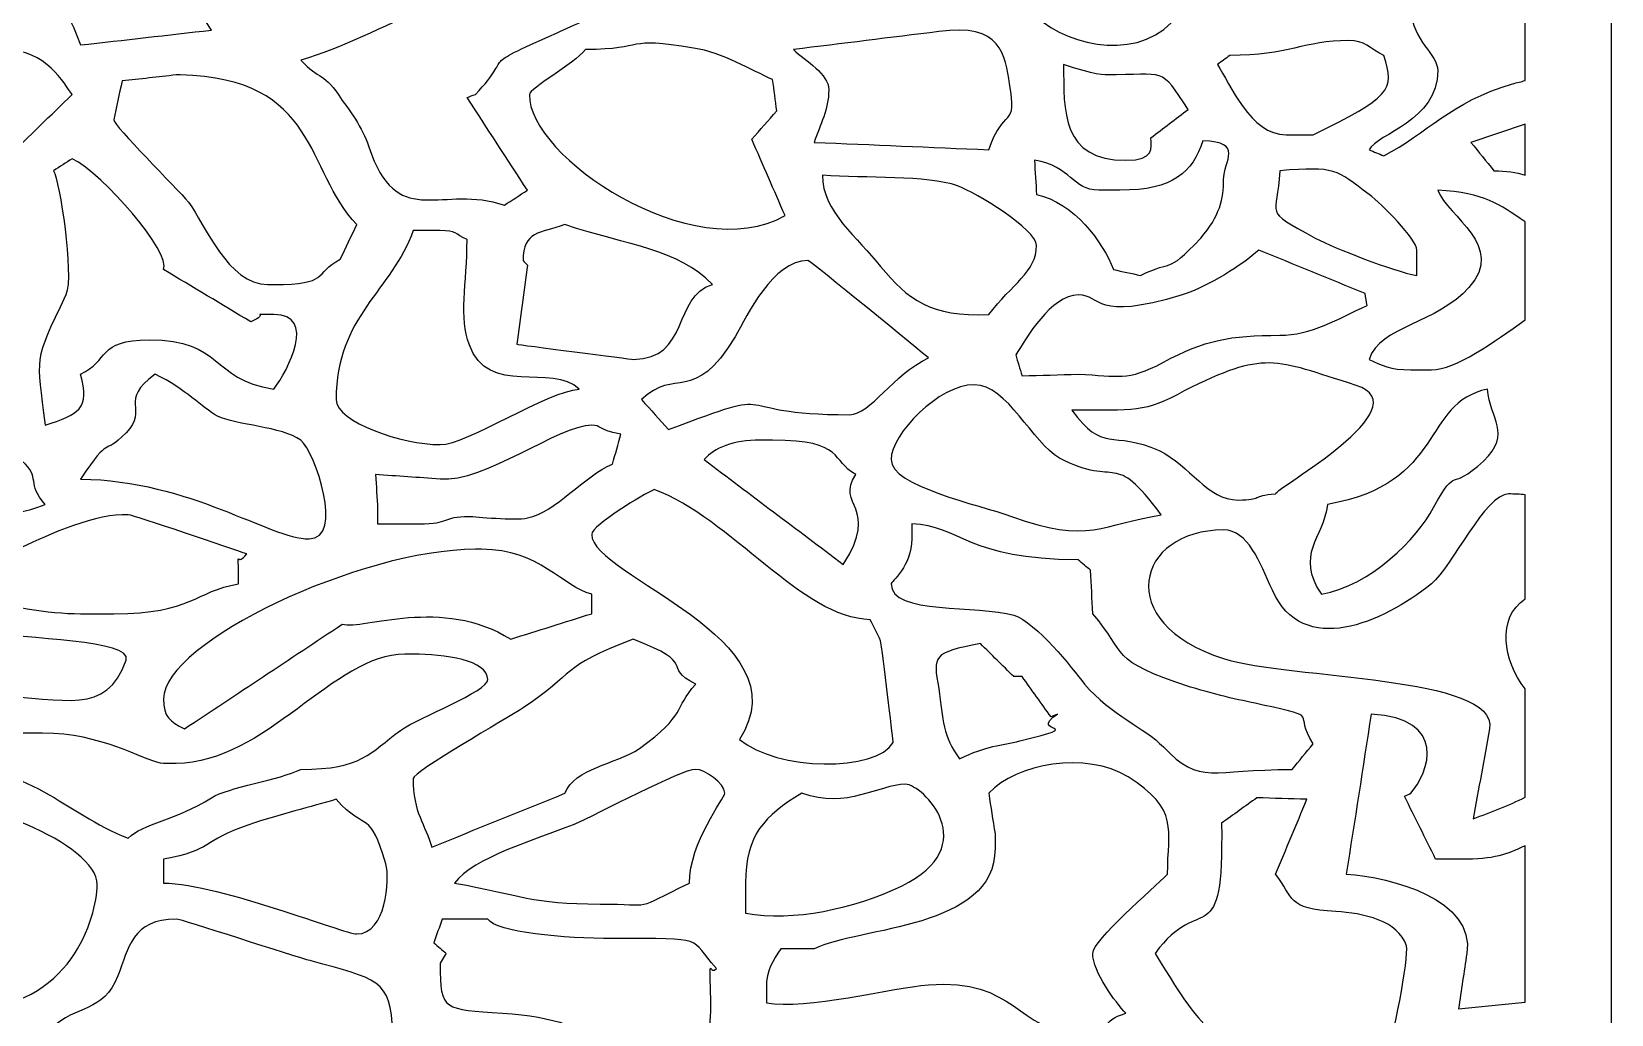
# Model space of a CAD drawing. Header units: millimetres. Extents: x 0 to 80.2, y 0 to 33.9.
# Drawn here: x 66.33 to 80.2, y 15 to 23.63 of the extents above; entities that cross this region are included whole.
import ezdxf

# ---------------------------------------------------------------- set-up
doc = ezdxf.new("R2010")
doc.units = ezdxf.units.MM
doc.layers.add('Layer 1', color=7, linetype='Continuous')

msp = doc.modelspace()

# ---------------------------------------------------------------- linework, layer by layer
at = {"layer": 'Layer 1', "color": 250, "lineweight": 20}
msp.add_lwpolyline([(54.8, 0), (80.2, 0), (80.2, 33.867), (54.8, 33.867), (54.8, 0)], close=True, dxfattribs=at)
at = {"layer": 'Layer 1', "color": 250}
for points, knots in [([(54.8, 33.867), (54.8, 33.867), (80.2, 33.867), (80.2, 33.867), (80.2, 33.867), (80.2, 0), (80.2, 0), (80.2, 0), (54.8, 0), (54.8, 0), (54.8, 0), (54.8, 33.867), (54.8, 33.867)], [0, 0, 0, 0, 0.25, 0.25, 0.25, 0.5, 0.5, 0.5, 0.75, 0.75, 0.75, 1, 1, 1, 1]), ([(66.763, 23.51), (66.599, 23.983), (66.398, 23.956), (66.635, 24.508), (66.744, 24.731), (67.164, 25.178), (67.547, 25.178), (67.93, 25.178), (67.693, 24.639), (67.693, 24.416), (67.693, 24.114), (67.638, 24.061), (67.912, 23.641), (67.529, 23.597), (67.146, 23.553), (66.763, 23.51)], [0, 0, 0, 0, 0.2, 0.2, 0.2, 0.4, 0.4, 0.4, 0.6, 0.6, 0.6, 0.8, 0.8, 0.8, 1, 1, 1, 1]), ([(74.552, 25.126), (74.949, 25.126), (75.449, 24.852), (75.843, 24.682), (76.244, 24.509), (76.707, 24.08), (76.34, 23.707), (75.994, 23.352), (75.355, 23.523), (75.1, 23.812), (75.1, 24.666), (74.115, 24.403), (73.932, 24.955), (73.956, 24.985), (73.981, 25.016), (74.005, 25.047), (74.261, 25.06), (74.315, 25.126), (74.552, 25.126)], [0, 0, 0, 0, 0.166667, 0.166667, 0.166667, 0.333333, 0.333333, 0.333333, 0.5, 0.5, 0.5, 0.666667, 0.666667, 0.666667, 0.833333, 0.833333, 0.833333, 1, 1, 1, 1]), ([(68.696, 23.378), (69.426, 23.588), (70.101, 24.127), (70.959, 24.127), (71.068, 24.127), (71.287, 23.943), (71.305, 23.851), (71.305, 23.759), (71.105, 23.693), (70.94, 23.615), (70.211, 23.286), (70.594, 23.457), (70.229, 23.076), (70.205, 23.067), (70.18, 23.058), (70.156, 23.05), (70.332, 22.778), (70.509, 22.507), (70.685, 22.235), (70.618, 22.191), (70.551, 22.147), (70.484, 22.104), (69.937, 22.288), (69.572, 21.893), (69.317, 22.55), (69.262, 22.734), (69.171, 22.879), (69.061, 23.023), (68.897, 23.286), (68.861, 23.194), (68.696, 23.378)], [0, 0, 0, 0, 0.1, 0.1, 0.1, 0.2, 0.2, 0.2, 0.3, 0.3, 0.3, 0.4, 0.4, 0.4, 0.5, 0.5, 0.5, 0.6, 0.6, 0.6, 0.7, 0.7, 0.7, 0.8, 0.8, 0.8, 0.9, 0.9, 0.9, 1, 1, 1, 1]), ([(79.442, 23.8), (79.442, 23.8), (79.442, 23.197), (79.442, 23.197), (79.409, 23.189), (79.373, 23.18), (79.332, 23.168), (78.785, 23.01), (78.584, 22.734), (78.201, 22.537), (78.158, 22.555), (78.116, 22.572), (78.073, 22.59), (78.146, 22.734), (78.675, 22.839), (78.675, 23.286), (78.675, 23.431), (78.456, 23.536), (78.438, 23.825), (78.438, 23.825), (79.442, 23.8), (79.442, 23.8)], [0, 0, 0, 0, 0.142857, 0.142857, 0.142857, 0.285714, 0.285714, 0.285714, 0.428571, 0.428571, 0.428571, 0.571429, 0.571429, 0.571429, 0.714286, 0.714286, 0.714286, 0.857143, 0.857143, 0.857143, 1, 1, 1, 1]), ([(71.196, 23.47), (71.743, 23.47), (71.524, 23.588), (72.144, 23.483), (72.4, 23.444), (72.655, 23.286), (72.838, 23.207), (72.85, 23.115), (72.862, 23.023), (72.874, 22.931), (72.801, 22.848), (72.728, 22.765), (72.655, 22.682), (72.752, 22.458), (72.85, 22.235), (72.947, 22.012), (72.141, 21.555), (70.686, 22.531), (70.703, 23.076), (70.703, 23.128), (71.086, 23.339), (71.196, 23.47)], [0, 0, 0, 0, 0.142857, 0.142857, 0.142857, 0.285714, 0.285714, 0.285714, 0.428571, 0.428571, 0.428571, 0.571429, 0.571429, 0.571429, 0.714286, 0.714286, 0.714286, 0.857143, 0.857143, 0.857143, 1, 1, 1, 1]), ([(74.297, 23.628), (74.844, 23.707), (74.881, 23.418), (74.917, 23.168), (74.99, 22.774), (74.863, 22.971), (74.735, 22.59), (74.224, 22.612), (73.713, 22.634), (73.202, 22.655), (73.257, 22.813), (73.33, 22.945), (73.33, 23.115), (73.33, 23.26), (73.129, 23.365), (73.02, 23.47), (73.446, 23.523), (73.871, 23.575), (74.297, 23.628)], [0, 0, 0, 0, 0.166667, 0.166667, 0.166667, 0.333333, 0.333333, 0.333333, 0.5, 0.5, 0.5, 0.666667, 0.666667, 0.666667, 0.833333, 0.833333, 0.833333, 1, 1, 1, 1]), ([(65.303, 22.104), (65.303, 22.248), (65.467, 22.603), (65.577, 22.813), (65.723, 23.102), (65.577, 23.47), (66.088, 23.47), (66.471, 23.47), (66.617, 23.168), (66.69, 23.076), (66.501, 22.892), (66.313, 22.708), (66.124, 22.524), (66.087, 22.058), (66.139, 21.864), (66.197, 21.447), (66.142, 21.447), (65.978, 21.355), (65.905, 21.355), (65.358, 21.355), (65.303, 21.815), (65.303, 22.064), (65.303, 22.077), (65.303, 22.091), (65.303, 22.104)], [0, 0, 0, 0, 0.125, 0.125, 0.125, 0.25, 0.25, 0.25, 0.375, 0.375, 0.375, 0.5, 0.5, 0.5, 0.625, 0.625, 0.625, 0.75, 0.75, 0.75, 0.875, 0.875, 0.875, 1, 1, 1, 1]), ([(76.851, 23.418), (77.362, 23.418), (77.508, 23.549), (77.891, 23.549), (78.037, 23.549), (78.073, 23.483), (78.201, 23.418), (78.305, 23.11), (78.255, 23.052), (77.581, 22.721), (77.502, 22.721), (77.423, 22.721), (77.344, 22.721), (77.033, 22.721), (76.851, 23.168), (76.742, 23.339), (76.778, 23.365), (76.814, 23.391), (76.851, 23.418)], [0, 0, 0, 0, 0.166667, 0.166667, 0.166667, 0.333333, 0.333333, 0.333333, 0.5, 0.5, 0.5, 0.666667, 0.666667, 0.666667, 0.833333, 0.833333, 0.833333, 1, 1, 1, 1]), ([(75.939, 22.498), (75.373, 22.498), (75.392, 22.931), (75.392, 23.339), (75.465, 23.312), (75.683, 23.247), (75.756, 23.247), (76.304, 23.247), (76.231, 23.326), (76.486, 22.945), (76.377, 22.861), (76.267, 22.778), (76.158, 22.695), (76.158, 22.603), (76.194, 22.498), (75.939, 22.498)], [0, 0, 0, 0, 0.2, 0.2, 0.2, 0.4, 0.4, 0.4, 0.6, 0.6, 0.6, 0.8, 0.8, 0.8, 1, 1, 1, 1]), ([(67.638, 23.247), (68.861, 23.22), (68.733, 22.406), (69.189, 21.933), (69.14, 21.832), (69.092, 21.731), (69.043, 21.631), (68.806, 21.499), (68.952, 21.407), (68.459, 21.407), (68.441, 21.407), (68.423, 21.407), (68.405, 21.407), (68.058, 21.407), (67.857, 21.933), (67.711, 22.13), (67.602, 22.261), (67.055, 22.8), (67.055, 22.853), (67.079, 22.966), (67.103, 23.08), (67.128, 23.194), (67.286, 23.212), (67.444, 23.229), (67.602, 23.247), (67.614, 23.247), (67.626, 23.247), (67.638, 23.247)], [0, 0, 0, 0, 0.111111, 0.111111, 0.111111, 0.222222, 0.222222, 0.222222, 0.333333, 0.333333, 0.333333, 0.444444, 0.444444, 0.444444, 0.555556, 0.555556, 0.555556, 0.666667, 0.666667, 0.666667, 0.777778, 0.777778, 0.777778, 0.888889, 0.888889, 0.888889, 1, 1, 1, 1]), ([(79.442, 22.815), (79.442, 22.815), (79.442, 22.368), (79.442, 22.368), (79.365, 22.39), (79.275, 22.406), (79.168, 22.406), (79.101, 22.489), (79.034, 22.572), (78.967, 22.655), (78.967, 22.655), (79.442, 22.815), (79.442, 22.815)], [0, 0, 0, 0, 0.25, 0.25, 0.25, 0.5, 0.5, 0.5, 0.75, 0.75, 0.75, 1, 1, 1, 1]), ([(75.884, 22.235), (76.358, 22.235), (76.523, 22.393), (76.614, 22.669), (76.979, 22.655), (76.796, 22.498), (76.796, 22.327), (76.796, 22.163), (76.763, 22.007), (76.596, 21.815), (76.267, 21.473), (76.377, 21.644), (76.067, 21.486), (75.988, 21.504), (75.908, 21.521), (75.829, 21.539), (75.738, 21.775), (75.483, 22.13), (75.154, 22.196), (75.148, 22.296), (75.142, 22.397), (75.136, 22.498), (75.465, 22.445), (75.465, 22.235), (75.702, 22.235), (75.763, 22.235), (75.823, 22.235), (75.884, 22.235)], [0, 0, 0, 0, 0.111111, 0.111111, 0.111111, 0.222222, 0.222222, 0.222222, 0.333333, 0.333333, 0.333333, 0.444444, 0.444444, 0.444444, 0.555556, 0.555556, 0.555556, 0.666667, 0.666667, 0.666667, 0.777778, 0.777778, 0.777778, 0.888889, 0.888889, 0.888889, 1, 1, 1, 1]), ([(66.635, 21.315), (66.708, 21.499), (66.58, 22.314), (66.526, 22.406), (66.58, 22.441), (66.635, 22.476), (66.69, 22.511), (66.963, 22.38), (67.565, 21.683), (67.492, 21.539), (67.748, 21.385), (68.003, 21.232), (68.259, 21.079), (68.441, 21.158), (68.222, 21.144), (68.459, 21.144), (68.842, 21.144), (68.587, 20.658), (68.459, 20.488), (67.894, 20.58), (68.021, 20.921), (67.365, 20.921), (66.909, 20.921), (67.018, 20.737), (66.763, 20.619), (66.854, 20.317), (66.744, 20.264), (66.453, 20.172), (66.38, 20.79), (66.343, 20.711), (66.635, 21.315)], [0, 0, 0, 0, 0.1, 0.1, 0.1, 0.2, 0.2, 0.2, 0.3, 0.3, 0.3, 0.4, 0.4, 0.4, 0.5, 0.5, 0.5, 0.6, 0.6, 0.6, 0.7, 0.7, 0.7, 0.8, 0.8, 0.8, 0.9, 0.9, 0.9, 1, 1, 1, 1]), ([(74.735, 21.144), (74.224, 21.118), (74.023, 21.276), (73.786, 21.565), (73.585, 21.815), (73.275, 22.051), (73.275, 22.366), (73.659, 22.34), (74.188, 22.366), (74.461, 22.274), (74.625, 22.209), (75.154, 21.893), (75.154, 21.749), (75.154, 21.519), (74.937, 21.409), (74.735, 21.144)], [0, 0, 0, 0, 0.2, 0.2, 0.2, 0.4, 0.4, 0.4, 0.6, 0.6, 0.6, 0.8, 0.8, 0.8, 1, 1, 1, 1]), ([(78.073, 22.196), (78.183, 22.117), (78.493, 21.801), (78.493, 21.709), (78.493, 21.635), (78.493, 21.561), (78.493, 21.486), (78.274, 21.526), (77.781, 21.723), (77.599, 21.815), (77.125, 22.077), (77.271, 21.985), (77.289, 22.406), (77.781, 22.445), (77.781, 22.419), (78.073, 22.196)], [0, 0, 0, 0, 0.2, 0.2, 0.2, 0.4, 0.4, 0.4, 0.6, 0.6, 0.6, 0.8, 0.8, 0.8, 1, 1, 1, 1]), ([(79.442, 21.957), (79.442, 21.957), (79.442, 21.097), (79.442, 21.097), (79.168, 20.901), (78.831, 20.658), (78.621, 20.658), (78.56, 20.658), (78.499, 20.658), (78.438, 20.658), (78.256, 20.658), (78.183, 20.698), (78.073, 20.75), (78.164, 21.039), (78.675, 21.066), (78.949, 21.381), (79.277, 21.749), (78.766, 21.999), (78.675, 22.235), (79.092, 22.21), (79.211, 22.113), (79.442, 21.957)], [0, 0, 0, 0, 0.142857, 0.142857, 0.142857, 0.285714, 0.285714, 0.285714, 0.428571, 0.428571, 0.428571, 0.571429, 0.571429, 0.571429, 0.714286, 0.714286, 0.714286, 0.857143, 0.857143, 0.857143, 1, 1, 1, 1]), ([(70.648, 21.617), (70.648, 21.88), (70.794, 21.854), (71.013, 21.933), (71.576, 21.747), (72.011, 21.719), (72.309, 21.407), (71.962, 21.302), (72.108, 20.75), (71.615, 20.75), (71.597, 20.75), (70.594, 20.882), (70.594, 20.882), (70.624, 21.114), (70.655, 21.346), (70.685, 21.578), (70.673, 21.591), (70.661, 21.604), (70.648, 21.617)], [0, 0, 0, 0, 0.166667, 0.166667, 0.166667, 0.333333, 0.333333, 0.333333, 0.5, 0.5, 0.5, 0.666667, 0.666667, 0.666667, 0.833333, 0.833333, 0.833333, 1, 1, 1, 1]), ([(69.007, 20.396), (69.007, 21.131), (69.499, 21.355), (69.682, 21.88), (69.761, 21.88), (69.84, 21.88), (69.919, 21.88), (70.065, 21.88), (70.046, 21.854), (70.156, 21.801), (70.156, 21.42), (70.083, 21.105), (70.174, 20.882), (70.338, 20.409), (70.904, 20.724), (71.141, 20.488), (70.867, 20.474), (70.156, 20.001), (69.919, 20.001), (69.59, 20.001), (69.007, 20.198), (69.007, 20.396)], [0, 0, 0, 0, 0.142857, 0.142857, 0.142857, 0.285714, 0.285714, 0.285714, 0.428571, 0.428571, 0.428571, 0.571429, 0.571429, 0.571429, 0.714286, 0.714286, 0.714286, 0.857143, 0.857143, 0.857143, 1, 1, 1, 1]), ([(75.519, 21.315), (75.738, 21.315), (75.647, 21.079), (76.431, 21.315), (76.669, 21.394), (76.96, 21.578), (77.106, 21.709), (77.417, 21.582), (77.727, 21.455), (78.037, 21.328), (78.043, 21.293), (78.049, 21.258), (78.055, 21.223), (77.8, 21.105), (77.562, 20.961), (77.289, 20.961), (76.851, 20.961), (76.632, 20.921), (76.267, 20.724), (75.939, 20.553), (75.884, 20.606), (75.519, 20.619), (75.355, 20.615), (75.191, 20.61), (75.027, 20.606), (75.008, 20.667), (74.99, 20.728), (74.972, 20.79), (75.063, 20.934), (75.282, 21.315), (75.519, 21.315)], [0, 0, 0, 0, 0.1, 0.1, 0.1, 0.2, 0.2, 0.2, 0.3, 0.3, 0.3, 0.4, 0.4, 0.4, 0.5, 0.5, 0.5, 0.6, 0.6, 0.6, 0.7, 0.7, 0.7, 0.8, 0.8, 0.8, 0.9, 0.9, 0.9, 1, 1, 1, 1]), ([(71.688, 20.396), (71.98, 20.685), (72.144, 20.343), (72.509, 20.947), (72.619, 21.144), (72.838, 21.617), (73.148, 21.617), (73.166, 21.617), (74.168, 20.792), (74.206, 20.763), (73.896, 20.619), (73.695, 20.264), (73.513, 20.264), (72.381, 20.264), (72.983, 20.54), (71.925, 20.133), (71.846, 20.22), (71.767, 20.308), (71.688, 20.396)], [0, 0, 0, 0, 0.166667, 0.166667, 0.166667, 0.333333, 0.333333, 0.333333, 0.5, 0.5, 0.5, 0.666667, 0.666667, 0.666667, 0.833333, 0.833333, 0.833333, 1, 1, 1, 1]), ([(66.453, 19.476), (65.741, 19.187), (65.595, 19.739), (65.303, 20.146), (65.011, 20.566), (65.048, 21.131), (65.905, 21.144), (66.069, 20.658), (65.814, 20.606), (65.942, 20.251), (66.051, 19.962), (66.088, 20.028), (66.252, 19.857), (66.416, 19.712), (66.288, 19.66), (66.453, 19.476)], [0, 0, 0, 0, 0.2, 0.2, 0.2, 0.4, 0.4, 0.4, 0.6, 0.6, 0.6, 0.8, 0.8, 0.8, 1, 1, 1, 1]), ([(75.465, 20.304), (76.012, 20.304), (76.103, 20.277), (76.45, 20.474), (77.165, 20.828), (77.227, 20.755), (77.958, 20.521), (78.547, 20.333), (77.246, 19.617), (77.252, 19.568), (77.033, 19.555), (77.143, 19.515), (76.924, 19.515), (76.65, 19.515), (76.504, 19.817), (76.231, 19.949), (75.811, 20.133), (75.738, 19.923), (75.465, 20.304)], [0, 0, 0, 0, 0.166667, 0.166667, 0.166667, 0.333333, 0.333333, 0.333333, 0.5, 0.5, 0.5, 0.666667, 0.666667, 0.666667, 0.833333, 0.833333, 0.833333, 1, 1, 1, 1]), ([(66.763, 19.699), (67.036, 20.106), (66.945, 19.883), (67.164, 20.106), (67.365, 20.317), (67.091, 20.382), (67.419, 20.619), (67.693, 20.488), (67.821, 20.33), (67.967, 20.251), (68.131, 20.172), (68.532, 20.159), (68.696, 20.041), (68.824, 19.936), (69.08, 19.174), (68.769, 19.174), (68.423, 19.174), (67.73, 19.686), (66.763, 19.699)], [0, 0, 0, 0, 0.166667, 0.166667, 0.166667, 0.333333, 0.333333, 0.333333, 0.5, 0.5, 0.5, 0.666667, 0.666667, 0.666667, 0.833333, 0.833333, 0.833333, 1, 1, 1, 1]), ([(73.877, 19.87), (73.877, 20.093), (74.297, 20.527), (74.607, 20.527), (74.899, 20.527), (75.118, 20.015), (75.355, 19.883), (75.884, 19.607), (75.811, 19.975), (76.249, 19.384), (75.738, 19.305), (75.61, 19.121), (74.935, 19.371), (74.644, 19.476), (73.877, 19.634), (73.877, 19.87)], [0, 0, 0, 0, 0.2, 0.2, 0.2, 0.4, 0.4, 0.4, 0.6, 0.6, 0.6, 0.8, 0.8, 0.8, 1, 1, 1, 1]), ([(77.708, 19.476), (78.748, 19.66), (78.529, 20.369), (79.113, 20.488), (79.131, 20.225), (79.332, 20.106), (79.077, 19.857), (78.766, 19.568), (78.858, 19.844), (78.639, 19.45), (78.493, 19.174), (78.091, 18.766), (77.654, 18.687), (77.417, 19.042), (77.672, 19.174), (77.708, 19.476)], [0, 0, 0, 0, 0.2, 0.2, 0.2, 0.4, 0.4, 0.4, 0.6, 0.6, 0.6, 0.8, 0.8, 0.8, 1, 1, 1, 1]), ([(69.919, 19.699), (70.302, 19.66), (70.959, 20.172), (71.25, 20.172), (71.342, 20.172), (71.287, 20.133), (71.506, 20.093), (71.482, 20.006), (71.457, 19.918), (71.433, 19.831), (71.177, 19.725), (70.94, 19.41), (70.685, 19.358), (70.575, 19.331), (70.229, 19.371), (70.174, 19.371), (69.937, 19.371), (70.01, 19.305), (69.736, 19.305), (69.615, 19.305), (69.493, 19.305), (69.371, 19.305), (69.371, 19.349), (69.371, 19.393), (69.371, 19.436), (69.365, 19.537), (69.359, 19.638), (69.353, 19.739), (69.542, 19.725), (69.73, 19.712), (69.919, 19.699)], [0, 0, 0, 0, 0.1, 0.1, 0.1, 0.2, 0.2, 0.2, 0.3, 0.3, 0.3, 0.4, 0.4, 0.4, 0.5, 0.5, 0.5, 0.6, 0.6, 0.6, 0.7, 0.7, 0.7, 0.8, 0.8, 0.8, 0.9, 0.9, 0.9, 1, 1, 1, 1]), ([(72.728, 20.041), (72.765, 20.041), (72.801, 20.041), (72.838, 20.041), (73.476, 20.041), (73.348, 19.857), (73.567, 19.739), (73.385, 19.463), (73.786, 19.463), (73.458, 18.95), (73.05, 19.257), (72.643, 19.563), (72.236, 19.87), (72.327, 19.975), (72.491, 20.041), (72.728, 20.041)], [0, 0, 0, 0, 0.2, 0.2, 0.2, 0.4, 0.4, 0.4, 0.6, 0.6, 0.6, 0.8, 0.8, 0.8, 1, 1, 1, 1]), ([(71.25, 19.213), (71.25, 19.292), (71.707, 19.568), (71.798, 19.607), (72.473, 19.358), (73.093, 18.477), (73.695, 18.464), (73.725, 18.403), (73.756, 18.341), (73.786, 18.28), (73.823, 18.017), (73.896, 17.387), (73.896, 17.387), (73.75, 17.124), (72.874, 17.137), (72.546, 17.413), (73.129, 18.306), (71.25, 18.845), (71.25, 19.213)], [0, 0, 0, 0, 0.166667, 0.166667, 0.166667, 0.333333, 0.333333, 0.333333, 0.5, 0.5, 0.5, 0.666667, 0.666667, 0.666667, 0.833333, 0.833333, 0.833333, 1, 1, 1, 1]), ([(79.442, 19.561), (79.442, 19.561), (79.442, 18.646), (79.442, 18.646), (79.192, 18.481), (79.249, 18.105), (79.442, 17.857), (79.442, 17.857), (79.442, 16.906), (79.442, 16.906), (79.304, 16.835), (79.144, 16.772), (78.985, 16.717), (79.034, 16.979), (79.083, 17.242), (79.131, 17.505), (79.204, 17.978), (77.38, 17.939), (76.796, 18.123), (75.811, 18.438), (76.03, 19.252), (76.796, 19.252), (77.009, 19.252), (77.111, 18.973), (77.224, 18.722), (77.493, 18.127), (78.188, 18.434), (78.621, 18.779), (78.803, 18.937), (79.095, 19.568), (79.296, 19.568), (79.35, 19.568), (79.398, 19.565), (79.442, 19.561)], [0, 0, 0, 0, 0.090909, 0.090909, 0.090909, 0.181818, 0.181818, 0.181818, 0.272727, 0.272727, 0.272727, 0.363636, 0.363636, 0.363636, 0.454545, 0.454545, 0.454545, 0.545455, 0.545455, 0.545455, 0.636364, 0.636364, 0.636364, 0.727273, 0.727273, 0.727273, 0.818182, 0.818182, 0.818182, 0.909091, 0.909091, 0.909091, 1, 1, 1, 1]), ([(66.215, 19.082), (66.398, 19.174), (66.854, 19.384), (67.128, 19.384), (67.146, 19.384), (67.164, 19.384), (67.182, 19.384), (67.237, 19.384), (68.094, 19.082), (68.222, 19.042), (68.131, 18.924), (68.149, 19.082), (68.149, 18.911), (68.149, 18.867), (68.149, 18.823), (68.149, 18.779), (67.766, 18.714), (67.748, 18.517), (67.055, 18.517), (66.957, 18.517), (66.86, 18.517), (66.763, 18.517), (66.197, 18.517), (65.303, 18.753), (65.303, 19.174), (65.303, 19.213), (65.358, 19.252), (65.413, 19.252), (65.486, 19.252), (66.142, 19.108), (66.215, 19.082)], [0, 0, 0, 0, 0.1, 0.1, 0.1, 0.2, 0.2, 0.2, 0.3, 0.3, 0.3, 0.4, 0.4, 0.4, 0.5, 0.5, 0.5, 0.6, 0.6, 0.6, 0.7, 0.7, 0.7, 0.8, 0.8, 0.8, 0.9, 0.9, 0.9, 1, 1, 1, 1]), ([(77.398, 17.15), (76.687, 17.15), (76.596, 17.006), (76.267, 17.347), (76.103, 17.518), (75.811, 17.623), (75.574, 17.899), (75.465, 18.044), (75.154, 18.438), (74.954, 18.504), (74.644, 18.596), (73.877, 18.504), (73.877, 18.779), (73.877, 18.793), (74.06, 18.937), (74.06, 19.174), (74.06, 19.217), (74.06, 19.261), (74.06, 19.305), (74.479, 19.292), (74.552, 18.99), (75.519, 18.99), (75.556, 18.959), (75.592, 18.928), (75.629, 18.898), (75.635, 18.771), (75.641, 18.644), (75.647, 18.517), (75.957, 18.162), (75.775, 18.109), (76.504, 17.873), (76.76, 17.794), (76.96, 17.755), (77.143, 17.715), (77.672, 17.597), (77.398, 17.663), (77.581, 17.374), (77.52, 17.299), (77.459, 17.225), (77.398, 17.15)], [0, 0, 0, 0, 0.076923, 0.076923, 0.076923, 0.153846, 0.153846, 0.153846, 0.230769, 0.230769, 0.230769, 0.307692, 0.307692, 0.307692, 0.384615, 0.384615, 0.384615, 0.461538, 0.461538, 0.461538, 0.538462, 0.538462, 0.538462, 0.615385, 0.615385, 0.615385, 0.692308, 0.692308, 0.692308, 0.769231, 0.769231, 0.769231, 0.846154, 0.846154, 0.846154, 0.923077, 0.923077, 0.923077, 1, 1, 1, 1]), ([(67.492, 17.768), (67.492, 18.267), (69.225, 19.082), (70.229, 19.082), (70.247, 19.082), (70.265, 19.082), (70.284, 19.082), (70.794, 19.082), (70.995, 18.753), (71.25, 18.687), (71.25, 18.631), (71.25, 18.574), (71.25, 18.517), (71.013, 18.442), (70.776, 18.368), (70.539, 18.293), (69.937, 18.674), (69.244, 18.372), (69.061, 18.425), (68.599, 18.118), (68.137, 17.812), (67.675, 17.505), (67.547, 17.571), (67.492, 17.61), (67.492, 17.768)], [0, 0, 0, 0, 0.125, 0.125, 0.125, 0.25, 0.25, 0.25, 0.375, 0.375, 0.375, 0.5, 0.5, 0.5, 0.625, 0.625, 0.625, 0.75, 0.75, 0.75, 0.875, 0.875, 0.875, 1, 1, 1, 1]), ([(63.661, 18.254), (63.826, 18.398), (64.245, 18.911), (64.574, 18.911), (64.634, 18.911), (64.695, 18.911), (64.756, 18.911), (64.829, 18.911), (65.431, 18.477), (65.887, 18.372), (66.288, 18.28), (67.219, 18.293), (67.164, 18.109), (66.982, 17.61), (66.635, 17.781), (66.015, 17.794), (65.759, 17.794), (65.249, 17.558), (64.938, 17.505), (64.738, 17.728), (64.574, 17.728), (64.209, 17.82), (63.698, 17.952), (63.844, 17.965), (63.661, 18.254)], [0, 0, 0, 0, 0.125, 0.125, 0.125, 0.25, 0.25, 0.25, 0.375, 0.375, 0.375, 0.5, 0.5, 0.5, 0.625, 0.625, 0.625, 0.75, 0.75, 0.75, 0.875, 0.875, 0.875, 1, 1, 1, 1]), ([(69.682, 17.071), (69.682, 17.124), (70.502, 17.597), (70.648, 17.689), (71.123, 18.004), (70.959, 18.044), (71.615, 18.293), (72.199, 18.07), (71.852, 18.057), (72.163, 17.899), (71.962, 17.676), (72.09, 17.636), (71.67, 17.334), (71.451, 17.19), (71.105, 17.163), (71.013, 16.94), (70.624, 16.782), (70.235, 16.625), (69.846, 16.467), (69.791, 16.664), (69.682, 16.769), (69.682, 17.071)], [0, 0, 0, 0, 0.142857, 0.142857, 0.142857, 0.285714, 0.285714, 0.285714, 0.428571, 0.428571, 0.428571, 0.571429, 0.571429, 0.571429, 0.714286, 0.714286, 0.714286, 0.857143, 0.857143, 0.857143, 1, 1, 1, 1]), ([(74.662, 18.254), (74.759, 18.158), (74.856, 18.061), (74.954, 17.965), (74.978, 17.965), (75.002, 17.965), (75.027, 17.965), (75.112, 17.847), (75.197, 17.728), (75.282, 17.61), (75.3, 17.619), (75.319, 17.628), (75.337, 17.636), (75.063, 17.452), (75.647, 17.558), (75.008, 17.4), (74.844, 17.36), (74.717, 17.36), (74.479, 17.242), (74.333, 17.439), (74.333, 17.584), (74.297, 17.86), (74.242, 18.149), (74.242, 18.175), (74.662, 18.254)], [0, 0, 0, 0, 0.125, 0.125, 0.125, 0.25, 0.25, 0.25, 0.375, 0.375, 0.375, 0.5, 0.5, 0.5, 0.625, 0.625, 0.625, 0.75, 0.75, 0.75, 0.875, 0.875, 0.875, 1, 1, 1, 1]), ([(67.602, 17.203), (68.386, 17.203), (68.988, 18.162), (69.609, 18.162), (69.633, 18.162), (69.657, 18.162), (69.682, 18.162), (69.955, 18.162), (70.338, 18.109), (70.338, 17.939), (70.338, 17.833), (69.736, 17.61), (69.572, 17.492), (69.298, 17.295), (69.244, 17.15), (68.696, 17.15), (68.514, 17.058), (68.058, 16.993), (67.912, 16.901), (67.602, 16.703), (67.31, 16.677), (67.182, 16.546), (66.599, 16.769), (66.38, 17.19), (65.413, 17.203), (65.522, 17.466), (66.015, 17.479), (66.526, 17.466), (67.018, 17.439), (67.365, 17.203), (67.492, 17.203), (67.529, 17.203), (67.565, 17.203), (67.602, 17.203)], [0, 0, 0, 0, 0.090909, 0.090909, 0.090909, 0.181818, 0.181818, 0.181818, 0.272727, 0.272727, 0.272727, 0.363636, 0.363636, 0.363636, 0.454545, 0.454545, 0.454545, 0.545455, 0.545455, 0.545455, 0.636364, 0.636364, 0.636364, 0.727273, 0.727273, 0.727273, 0.818182, 0.818182, 0.818182, 0.909091, 0.909091, 0.909091, 1, 1, 1, 1]), ([(79.442, 16.48), (79.442, 16.48), (79.442, 15.105), (79.442, 15.105), (79.442, 15.105), (78.858, 15.048), (78.858, 15.048), (78.882, 15.21), (78.906, 15.372), (78.931, 15.534), (79.004, 16.007), (78.274, 16.204), (77.873, 16.23), (77.946, 16.699), (78.019, 17.168), (78.091, 17.636), (78.766, 17.597), (78.602, 17.124), (78.438, 16.94), (78.42, 16.931), (78.402, 16.922), (78.383, 16.914), (78.475, 16.73), (78.566, 16.546), (78.657, 16.362), (78.748, 16.362), (78.839, 16.362), (78.931, 16.362), (79.203, 16.362), (79.319, 16.422), (79.442, 16.48)], [0, 0, 0, 0, 0.1, 0.1, 0.1, 0.2, 0.2, 0.2, 0.3, 0.3, 0.3, 0.4, 0.4, 0.4, 0.5, 0.5, 0.5, 0.6, 0.6, 0.6, 0.7, 0.7, 0.7, 0.8, 0.8, 0.8, 0.9, 0.9, 0.9, 1, 1, 1, 1]), ([(75.939, 15.009), (75.702, 14.943), (75.811, 14.838), (75.574, 14.838), (75.556, 14.838), (75.538, 14.838), (75.519, 14.838), (74.99, 14.838), (74.972, 15.324), (74.206, 15.258), (73.877, 15.232), (73.129, 15.035), (72.783, 15.101), (72.783, 15.144), (72.783, 15.188), (72.783, 15.232), (72.783, 15.39), (72.838, 15.468), (72.911, 15.574), (73.008, 15.574), (73.105, 15.574), (73.202, 15.574), (73.604, 15.771), (74.79, 15.744), (74.79, 16.454), (74.79, 16.498), (74.79, 16.541), (74.79, 16.585), (74.771, 16.703), (74.753, 16.822), (74.735, 16.94), (74.972, 17.203), (75.592, 17.308), (75.957, 17.085), (76.413, 16.795), (76.304, 16.625), (76.304, 16.23), (76.176, 16.099), (75.647, 15.652), (75.647, 15.534), (75.647, 15.376), (75.848, 15.101), (75.939, 15.009)], [0, 0, 0, 0, 0.071429, 0.071429, 0.071429, 0.142857, 0.142857, 0.142857, 0.214286, 0.214286, 0.214286, 0.285714, 0.285714, 0.285714, 0.357143, 0.357143, 0.357143, 0.428571, 0.428571, 0.428571, 0.5, 0.5, 0.5, 0.571429, 0.571429, 0.571429, 0.642857, 0.642857, 0.642857, 0.714286, 0.714286, 0.714286, 0.785714, 0.785714, 0.785714, 0.857143, 0.857143, 0.857143, 0.928571, 0.928571, 0.928571, 1, 1, 1, 1]), ([(70.046, 16.152), (70.211, 16.375), (70.758, 16.533), (71.086, 16.664), (71.305, 16.756), (72.035, 17.15), (72.163, 17.15), (72.236, 17.15), (72.418, 17.032), (72.418, 16.94), (72.418, 16.901), (72.108, 16.506), (72.108, 16.152), (71.597, 15.902), (71.816, 15.968), (71.323, 15.968), (70.721, 15.968), (70.63, 16.047), (70.046, 16.152)], [0, 0, 0, 0, 0.166667, 0.166667, 0.166667, 0.333333, 0.333333, 0.333333, 0.5, 0.5, 0.5, 0.666667, 0.666667, 0.666667, 0.833333, 0.833333, 0.833333, 1, 1, 1, 1]), ([(65.34, 15.482), (65.121, 15.863), (65.413, 15.849), (65.413, 16.02), (65.413, 16.064), (65.413, 16.108), (65.413, 16.152), (65.413, 16.349), (65.176, 16.572), (65.176, 16.887), (65.832, 16.94), (66.909, 16.493), (66.909, 16.139), (66.909, 15.849), (66.671, 15.048), (65.778, 15.048), (65.632, 15.048), (65.394, 15.376), (65.34, 15.482)], [0, 0, 0, 0, 0.166667, 0.166667, 0.166667, 0.333333, 0.333333, 0.333333, 0.5, 0.5, 0.5, 0.666667, 0.666667, 0.666667, 0.833333, 0.833333, 0.833333, 1, 1, 1, 1]), ([(73.093, 16.94), (73.494, 16.795), (73.768, 17.019), (74.005, 17.019), (74.151, 17.019), (74.698, 16.48), (73.969, 16.125), (73.549, 15.928), (73.02, 15.81), (72.6, 15.889), (72.6, 15.976), (72.6, 16.064), (72.6, 16.152), (72.6, 16.572), (72.765, 16.743), (73.093, 16.94)], [0, 0, 0, 0, 0.2, 0.2, 0.2, 0.4, 0.4, 0.4, 0.6, 0.6, 0.6, 0.8, 0.8, 0.8, 1, 1, 1, 1]), ([(67.492, 16.362), (67.93, 16.441), (67.821, 16.52), (68.24, 16.664), (68.514, 16.756), (68.788, 16.822), (69.007, 16.887), (69.28, 16.585), (69.298, 16.809), (69.444, 16.322), (69.481, 16.178), (69.444, 15.705), (69.189, 15.705), (69.08, 15.705), (68.003, 16.139), (67.492, 16.152), (67.492, 16.222), (67.492, 16.292), (67.492, 16.362)], [0, 0, 0, 0, 0.166667, 0.166667, 0.166667, 0.333333, 0.333333, 0.333333, 0.5, 0.5, 0.5, 0.666667, 0.666667, 0.666667, 0.833333, 0.833333, 0.833333, 1, 1, 1, 1]), ([(77.088, 16.901), (77.234, 16.896), (77.38, 16.892), (77.526, 16.887), (77.435, 16.668), (77.344, 16.449), (77.252, 16.23), (77.417, 16.02), (77.344, 15.928), (77.781, 15.902), (78.019, 15.889), (78.329, 15.823), (78.402, 15.6), (78.42, 15.508), (78.292, 14.733), (78.201, 14.654), (78.037, 14.496), (77.836, 14.352), (77.654, 14.378), (77.508, 14.391), (77.052, 14.588), (77.015, 14.601), (76.559, 14.89), (76.45, 15.127), (76.194, 15.534), (76.596, 16.086), (76.796, 15.508), (76.778, 16.677), (76.881, 16.752), (76.985, 16.826), (77.088, 16.901)], [0, 0, 0, 0, 0.1, 0.1, 0.1, 0.2, 0.2, 0.2, 0.3, 0.3, 0.3, 0.4, 0.4, 0.4, 0.5, 0.5, 0.5, 0.6, 0.6, 0.6, 0.7, 0.7, 0.7, 0.8, 0.8, 0.8, 0.9, 0.9, 0.9, 1, 1, 1, 1]), ([(66.507, 14.877), (66.726, 15.087), (66.963, 15.009), (67.091, 15.337), (67.182, 15.574), (67.219, 15.836), (67.602, 15.836), (67.638, 15.836), (68.642, 15.508), (68.788, 15.468), (69.353, 15.311), (69.499, 15.311), (69.499, 14.838), (69.244, 14.562), (69.335, 14.496), (68.824, 14.352), (68.368, 14.22), (68.496, 14.089), (67.967, 13.997), (67.48, 14.29), (66.994, 14.584), (66.507, 14.877)], [0, 0, 0, 0, 0.142857, 0.142857, 0.142857, 0.285714, 0.285714, 0.285714, 0.428571, 0.428571, 0.428571, 0.571429, 0.571429, 0.571429, 0.714286, 0.714286, 0.714286, 0.857143, 0.857143, 0.857143, 1, 1, 1, 1]), ([(70.466, 15.009), (69.955, 15.048), (69.919, 15.022), (69.919, 15.442), (69.919, 15.455), (69.973, 15.534), (69.973, 15.534), (69.937, 15.565), (69.9, 15.595), (69.864, 15.626), (69.888, 15.696), (69.913, 15.766), (69.937, 15.836), (70.071, 15.836), (70.205, 15.836), (70.338, 15.836), (70.411, 15.718), (71.013, 15.665), (71.433, 15.665), (72.29, 15.665), (72.09, 15.679), (72.345, 15.403), (72.29, 15.337), (72.29, 15.495), (72.29, 15.311), (72.29, 15.035), (72.418, 14.168), (71.451, 14.706), (71.159, 14.877), (70.94, 14.982), (70.466, 15.009)], [0, 0, 0, 0, 0.1, 0.1, 0.1, 0.2, 0.2, 0.2, 0.3, 0.3, 0.3, 0.4, 0.4, 0.4, 0.5, 0.5, 0.5, 0.6, 0.6, 0.6, 0.7, 0.7, 0.7, 0.8, 0.8, 0.8, 0.9, 0.9, 0.9, 1, 1, 1, 1])]:
    msp.add_open_spline(points, degree=3, knots=knots, dxfattribs=at)

doc.saveas('drawing.dxf')
